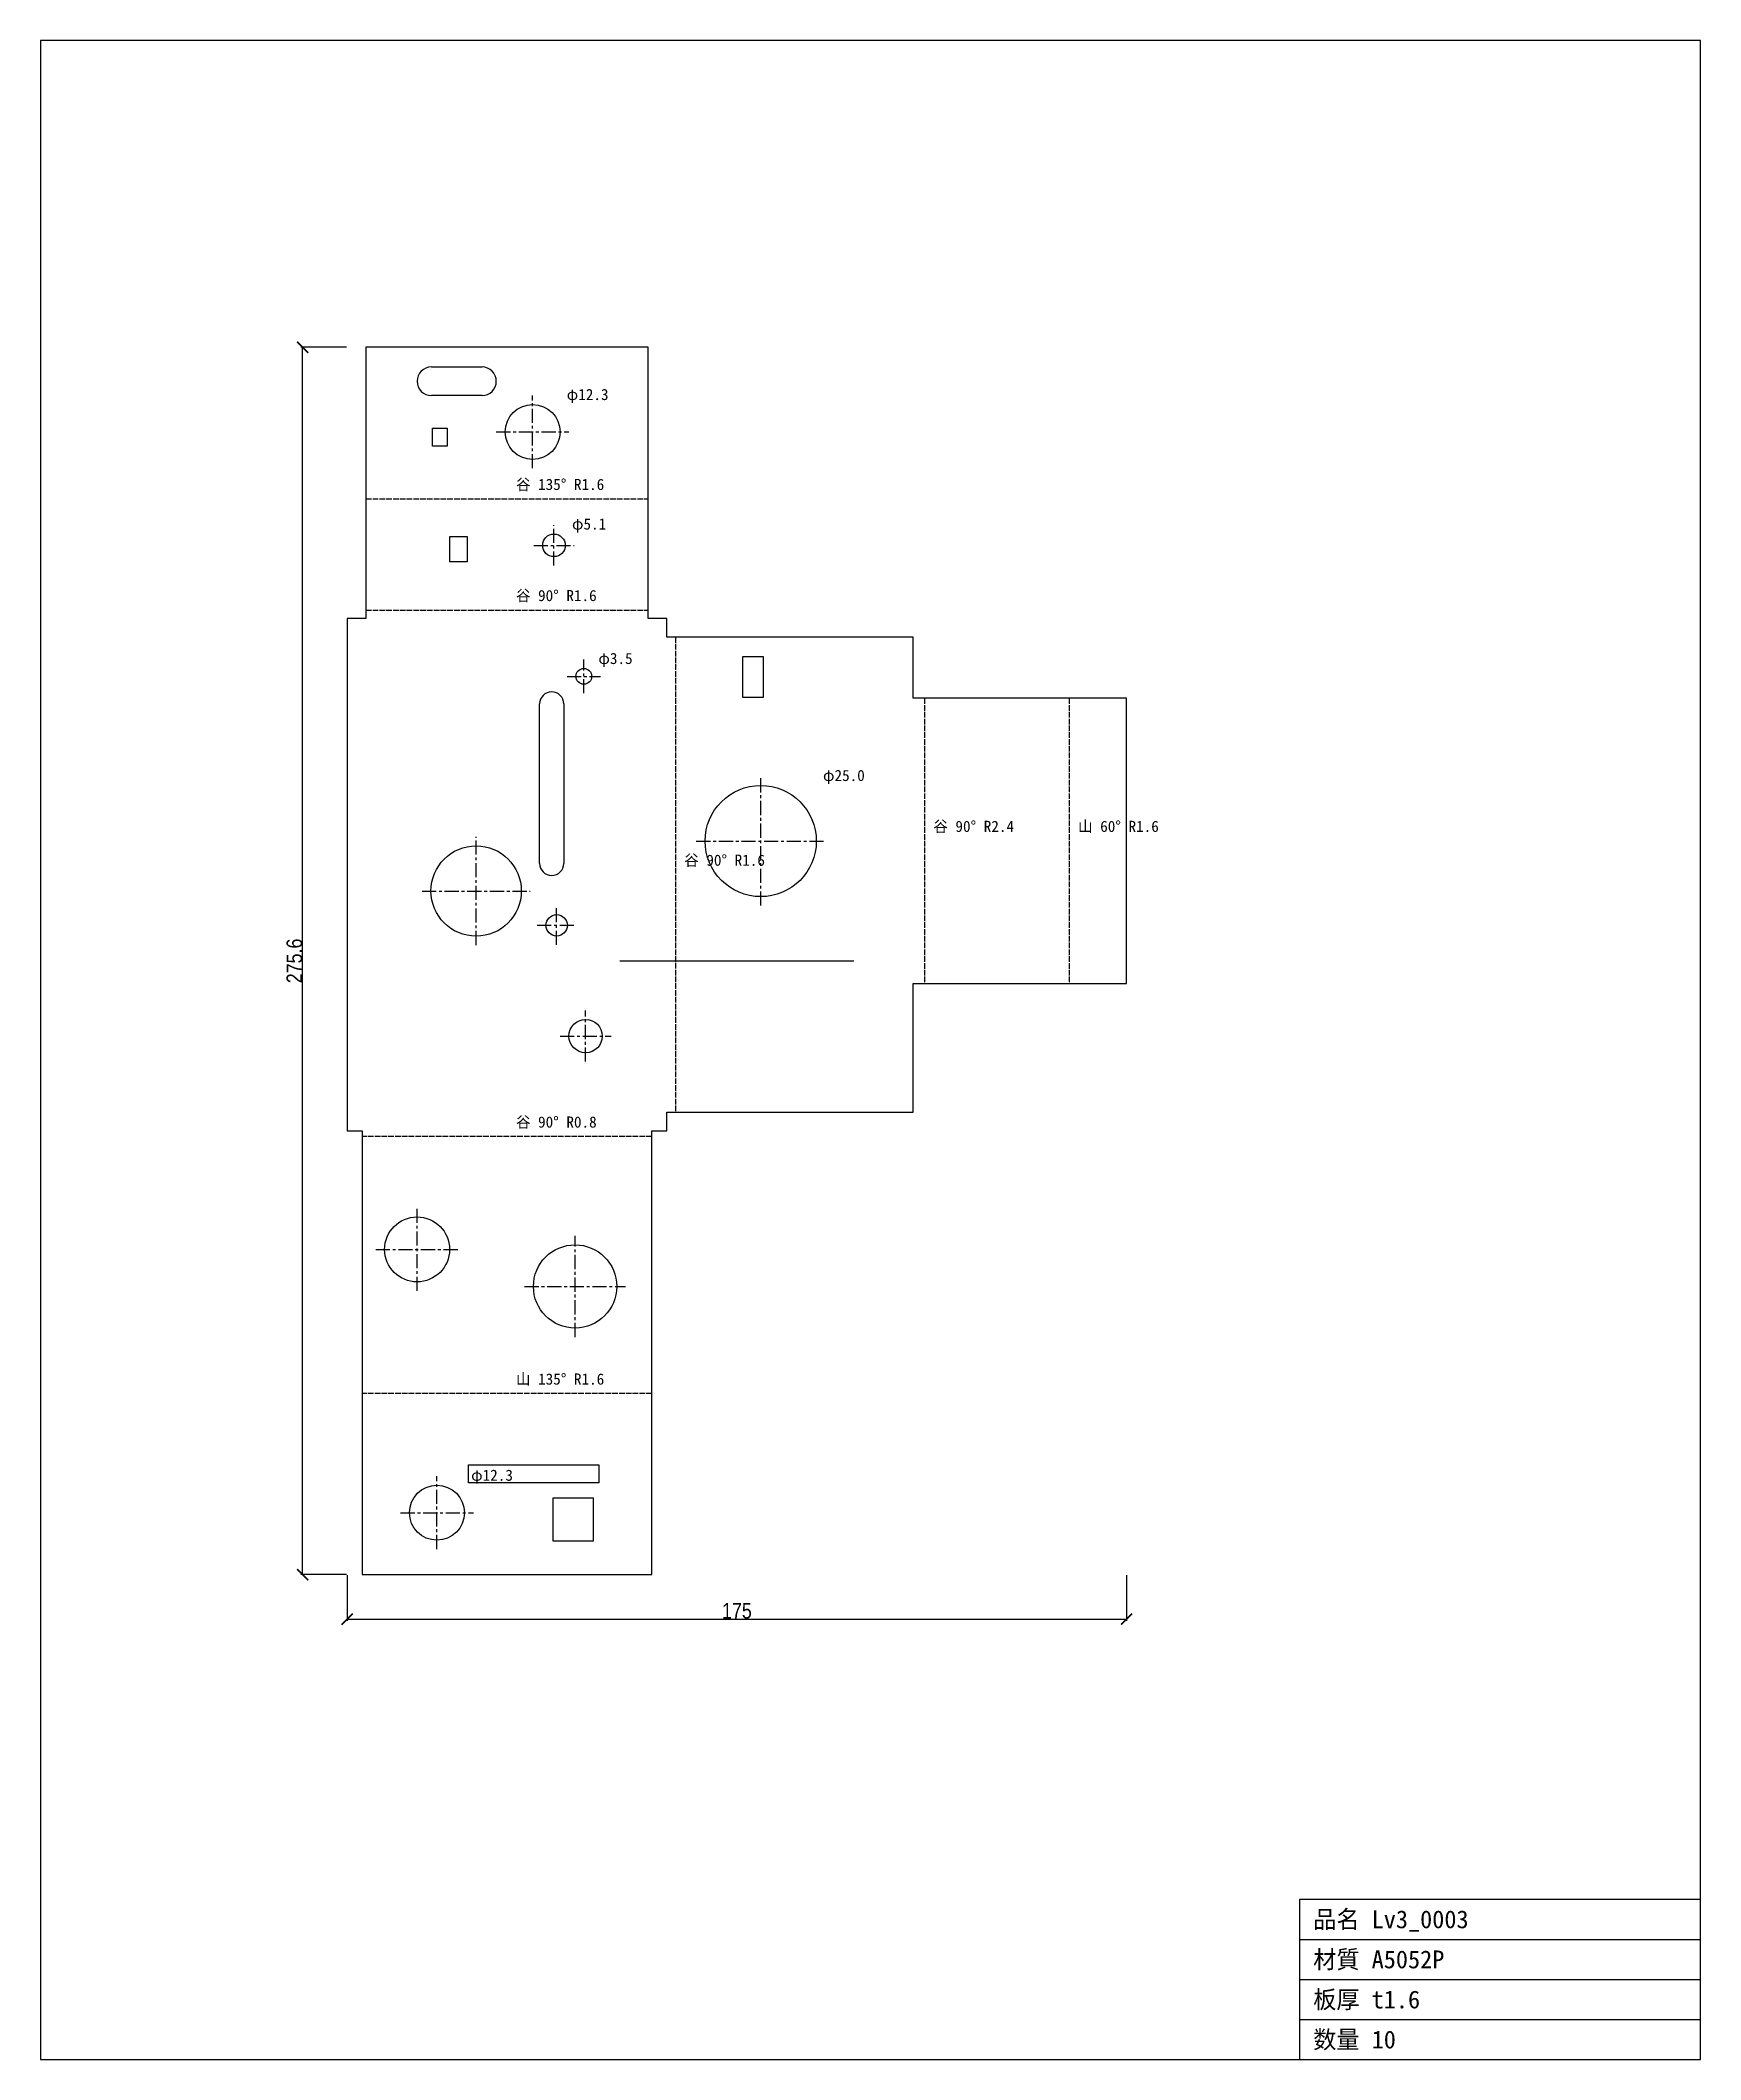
# Model space of a CAD drawing. Header units: millimetres. Extents: x -69 to 304, y -209 to 245.
import ezdxf

# ---------------------------------------------------------------- set-up
doc = ezdxf.new("R2010")
doc.units = ezdxf.units.MM
doc.linetypes.add('CENTER', pattern=[5.08, 3.175, -0.635, 0.635, -0.635])
doc.linetypes.add('DASHED', pattern=[1.524, 1.27, -0.254])
for name, color, linetype in [('BEND', 7, 'Continuous'), ('CENTER', 7, 'Continuous'), ('CUT', 7, 'Continuous'), ('DIM', 7, 'Continuous'), ('FRAME', 7, 'Continuous'), ('MARK', 7, 'Continuous'), ('TEXT', 7, 'Continuous')]:
    doc.layers.add(name, color=color, linetype=linetype)
doc.styles.add('OpenSansCondensed-Light', font='OpenSansCondensed-Light.ttf')
doc.dimstyles.new('EZDXF', dxfattribs={"dimtxt": 0.25, "dimasz": 0.175, "dimexe": 0.375, "dimexo": 0.125, "dimgap": 0.1, "dimtad": 1, "dimlfac": 100, "dimzin": 12, "dimdsep": 46, "dimtxsty": 'OpenSansCondensed-Light', "dimblk": 'ARCHTICK', "dimcen": 2.5, "dimazin": 3, "dimtfac": 0.5, "dimtmove": 2, "dimatfit": 3})

# ---------------------------------------------------------------- blocks, each defined once
blk = doc.blocks.new('_ARCHTICK')
at = {"color": 0, "linetype": 'BYBLOCK', "const_width": 0.15}
blk.add_lwpolyline([(-0.5, -0.5), (0.5, 0.5)], dxfattribs=at)

msp = doc.modelspace()

# ---------------------------------------------------------------- linework, layer by layer
at = {"layer": 'BEND', "color": 3, "linetype": 'DASHED'}
for p, q in [((4.2, 141.91), (67.61, 141.91)), ((4.2, 116.95), (67.61, 116.95)), ((73.7, 110.86), (73.7, 4.2)), ((129.64, 97.13), (129.64, 33.12)), ((162.15, 97.13), (162.15, 33.12)), ((68.41, -1.26), (3.4, -1.26)), ((68.41, -58.97), (3.4, -58.97))]:
    msp.add_line(p, q, dxfattribs=at)
at = {"layer": 'CENTER', "color": 1, "linetype": 'CENTER'}
for p, q in [((41.65, 148.79), (41.65, 165.1)), ((33.49, 156.94), (49.8, 156.94)), ((46.44, 126.95), (46.44, 136.02)), ((41.91, 131.48), (50.98, 131.48)), ((53.14, 98.29), (53.14, 105.83)), ((49.37, 102.06), (56.91, 102.06)), ((92.87, 50.6), (92.87, 79.56)), ((28.96, 41.71), (28.96, 66)), ((78.39, 65.08), (107.35, 65.08)), ((16.81, 53.86), (41.1, 53.86)), ((47.04, 41.76), (47.04, 50.57)), ((42.64, 46.16), (51.45, 46.16)), ((53.55, 15.55), (53.55, 27.03)), ((47.81, 21.29), (59.29, 21.29)), ((15.7, -35.91), (15.7, -17.32)), ((6.41, -26.61), (25, -26.61)), ((51.18, -46.28), (51.18, -23.59)), ((39.84, -34.93), (62.53, -34.93)), ((20.16, -93.9), (20.16, -77.56)), ((11.99, -85.73), (28.33, -85.73))]:
    msp.add_line(p, q, dxfattribs=at)
at = {"layer": 'CUT'}
for p, q in [((67.61, 175.96), (4.2, 175.96)), ((4.2, 175.96), (4.2, 115.06)), ((67.61, 115.06), (67.61, 175.96)), ((18.91, 171.53), (30.28, 171.53)), ((30.28, 165.1), (18.91, 165.1)), ((19.14, 153.76), (19.14, 157.78)), ((19.14, 157.78), (22.42, 157.78)), ((22.42, 157.78), (22.42, 153.76)), ((22.42, 153.76), (19.14, 153.76)), ((23.08, 127.79), (23.08, 133.5)), ((23.08, 133.5), (26.91, 133.5)), ((26.91, 133.5), (26.91, 127.79)), ((26.91, 127.79), (23.08, 127.79)), ((4.2, 115.06), (0, 115.06)), ((0, 115.06), (0, 0)), ((71.81, 115.06), (67.61, 115.06)), ((71.81, 110.86), (71.81, 115.06)), ((127.13, 110.86), (71.81, 110.86)), ((127.13, 97.13), (127.13, 110.86)), ((88.86, 106.55), (93.43, 106.55)), ((88.86, 97.29), (88.86, 106.55)), ((93.43, 106.55), (93.43, 97.29)), ((43.22, 60.06), (43.22, 95.88)), ((48.64, 95.88), (48.64, 60.06)), ((93.43, 97.29), (88.86, 97.29)), ((175.04, 97.13), (127.13, 97.13)), ((175.04, 33.12), (175.04, 97.13)), ((127.13, 4.2), (127.13, 33.12)), ((127.13, 33.12), (175.04, 33.12)), ((0, 0), (3.4, 0)), ((3.4, 0), (3.4, -99.63)), ((68.41, -99.63), (68.41, 0)), ((68.41, 0), (71.81, 0)), ((71.81, 0), (71.81, 4.2)), ((71.81, 4.2), (127.13, 4.2)), ((27.27, -79.03), (27.27, -75)), ((27.27, -75), (56.54, -75)), ((56.54, -75), (56.54, -79.03)), ((56.54, -79.03), (27.27, -79.03)), ((46.25, -92.13), (46.25, -82.39)), ((46.25, -82.39), (55.21, -82.39)), ((55.21, -82.39), (55.21, -92.13)), ((55.21, -92.13), (46.25, -92.13)), ((3.4, -99.63), (68.41, -99.63))]:
    msp.add_line(p, q, dxfattribs=at)
for centre, radius in [((41.65, 156.94), 6.16), ((46.44, 131.48), 2.54), ((53.14, 102.06), 1.77), ((92.87, 65.08), 12.48), ((28.96, 53.86), 10.14), ((47.04, 46.16), 2.4), ((53.55, 21.29), 3.74), ((15.7, -26.61), 7.29), ((51.18, -34.93), 9.35), ((20.16, -85.73), 6.17)]:
    msp.add_circle(centre, radius, dxfattribs=at)
for centre, radius, start, end in [((18.91, 168.32), 3.21, 90, -90), ((30.28, 168.32), 3.21, -90, 90), ((45.93, 95.88), 2.71, 0, 180), ((45.93, 60.06), 2.71, 180, 0)]:
    msp.add_arc(centre, radius, start, end, dxfattribs=at)
at = {"layer": 'FRAME'}
for p, q in [((303.94, 244.86), (-68.9, 244.86)), ((-68.9, 244.86), (-68.9, -208.53)), ((303.94, -208.53), (303.94, 244.86)), ((213.94, -208.53), (213.94, -172.53)), ((213.94, -172.53), (303.94, -172.53)), ((213.94, -181.53), (303.94, -181.53)), ((213.94, -190.53), (303.94, -190.53)), ((213.94, -199.53), (303.94, -199.53)), ((-68.9, -208.53), (303.94, -208.53))]:
    msp.add_line(p, q, dxfattribs=at)
at = {"layer": 'MARK'}
msp.add_line((61.26, 38.16), (113.77, 38.16), dxfattribs=at)

# ---------------------------------------------------------------- texts
at = {"layer": 'TEXT'}
for s, height, p in [('φ12.3', 2.5, (49.3, 164.1)), ('谷 135° R1.6', 2.5, (37.91, 143.91)), ('φ5.1', 2.5, (50.48, 135.02)), ('谷 90° R1.6', 2.5, (37.91, 118.95)), ('φ3.5', 2.5, (56.41, 104.83)), ('φ25.0', 2.5, (106.85, 78.56)), ('谷 90° R2.4', 2.5, (131.64, 67.13)), ('山 60° R1.6', 2.5, (164.15, 67.13)), ('谷 90° R1.6', 2.5, (75.7, 59.53)), ('谷 90° R0.8', 2.5, (37.91, 0.74)), ('山 135° R1.6', 2.5, (37.91, -56.97)), ('φ12.3', 2.5, (27.83, -78.56)), ('品名 Lv3_0003', 4, (216.94, -179.03)), ('材質 A5052P', 4, (216.94, -188.03)), ('板厚 t1.6', 4, (216.94, -197.03)), ('数量 10', 4, (216.94, -206.03))]:
    msp.add_text(s, height=height, dxfattribs=at).set_placement(p)

# ---------------------------------------------------------------- dimensions: what is measured, and where the dimension line sits
at = {"layer": 'DIM'}
msp.add_linear_dim(base=(-10, -99.63), p1=(0, -99.63), p2=(0, 175.96), angle=90, dimstyle='EZDXF', override={"dimtxt": 3.5, "dimasz": 2.5, "dimdec": 1, "dimlfac": 1}, dxfattribs=at).render()
msp.add_linear_dim(base=(0, -109.63), p1=(0, -99.63), p2=(175.04, -99.63), dimstyle='EZDXF', override={"dimtxt": 3.5, "dimasz": 2.5, "dimdec": 1, "dimlfac": 1}, dxfattribs=at).render()

doc.saveas('drawing.dxf')
